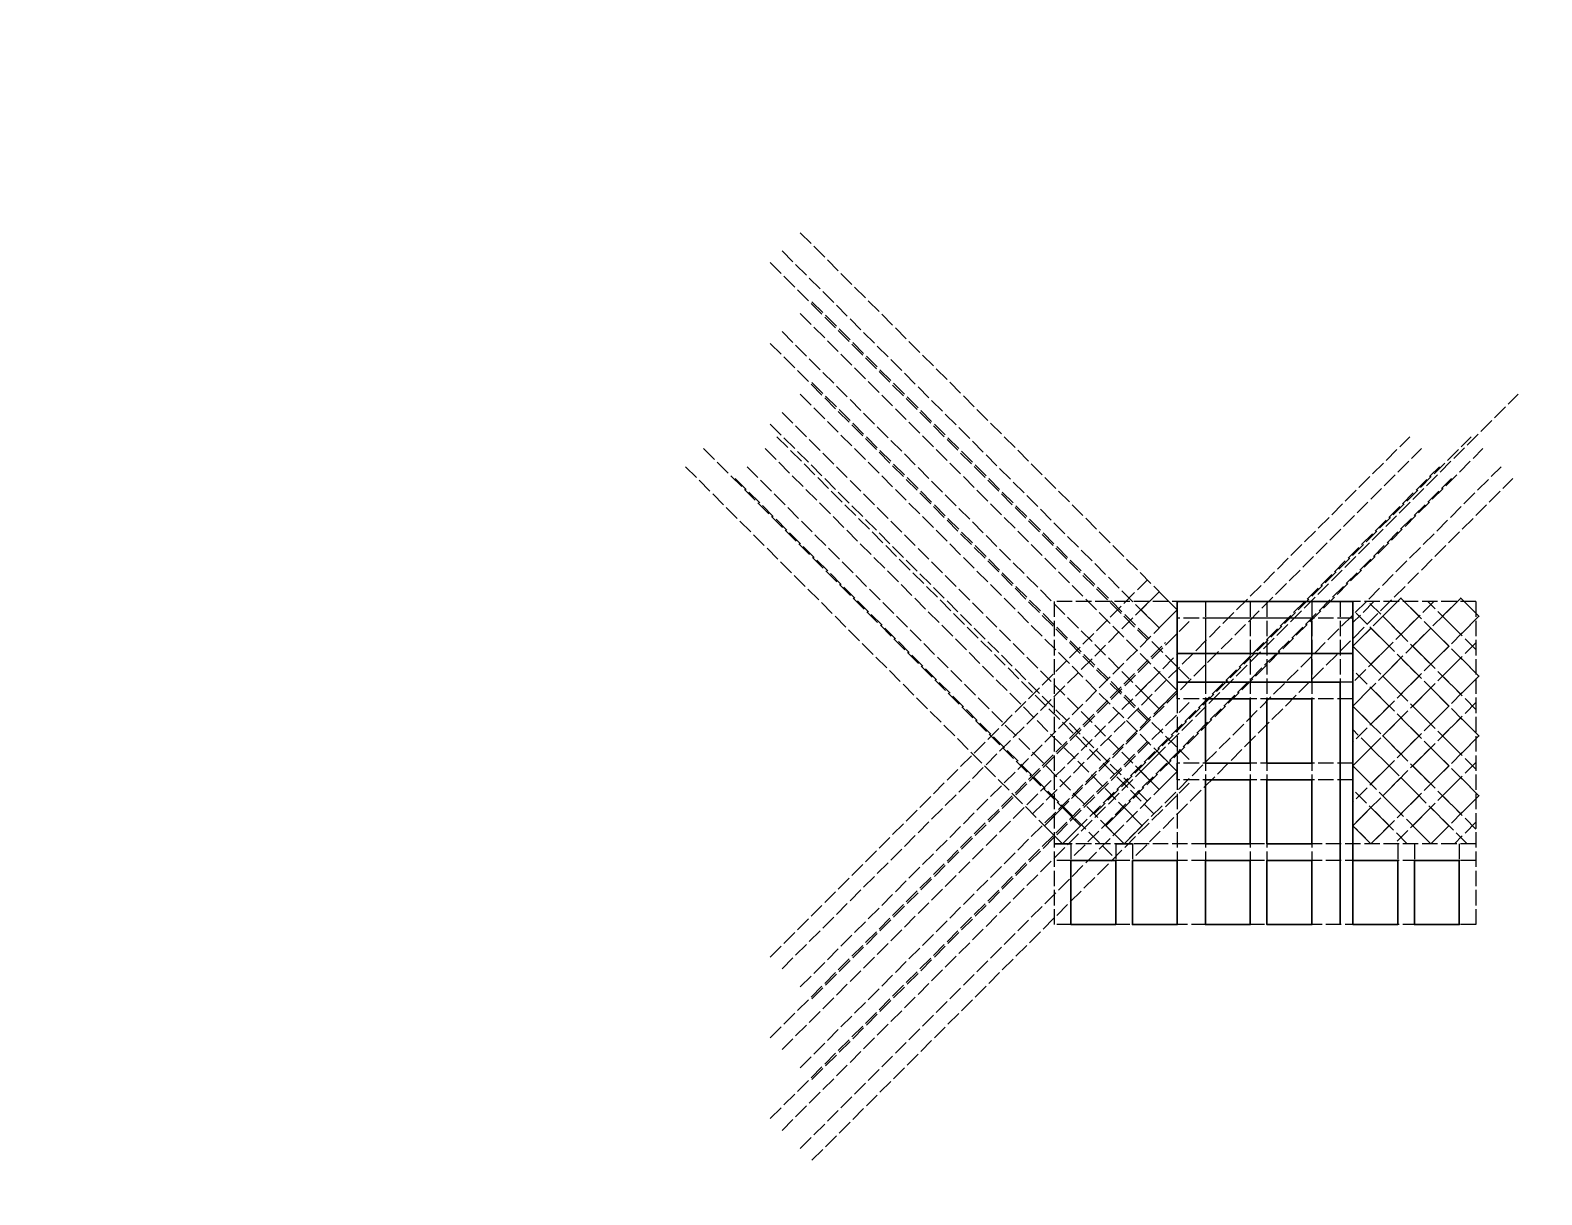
# Model space of a CAD drawing. Header units: millimetres. Extents: x -14568604 to 2614826, y -15966657 to 4339860.
# Drawn here: x -10966611 to -9787397, y -6555650 to -5647312 of the extents above; entities that cross this region are included whole.
import ezdxf

# ---------------------------------------------------------------- set-up
doc = ezdxf.new("R2010")
doc.units = ezdxf.units.MM
doc.linetypes.add('ACAD_ISO02W100', pattern=[15, 12, -3])
for name, color, linetype, lineweight in [('master plan', 7, 'Continuous', 30), ('research centra', 220, 'Continuous', 30), ('vodní plocha', 130, 'Continuous', 30)]:
    doc.layers.add(name, color=color, linetype=linetype, lineweight=lineweight)
doc.layers.add('občanská vybavenost', color=170, linetype='Continuous')
doc.layers.add('základní mřížka', color=50, linetype='ACAD_ISO02W100')

msp = doc.modelspace()

# ---------------------------------------------------------------- linework, layer by layer
at = {"layer": 'master plan', "ltscale": 1000}
for points in [[(-10085913.024, -6113542.558), (-10100055.159, -6099400.422), (-10085913.024, -6085258.286), (-10071770.888, -6099400.422), (-10085913.024, -6113542.558)], [(-10071770.888, -6105900.422), (-10071770.888, -6092900.422)], [(-9897294.229, -6118558.72), (-9911436.364, -6104416.584), (-9897294.229, -6090274.448), (-9883152.093, -6104416.584), (-9897294.229, -6118558.72)], [(-9850625.169, -6118558.732), (-9864767.305, -6104416.596), (-9850625.169, -6090274.46), (-9836483.033, -6104416.596), (-9850625.169, -6118558.732)], [(-9920628.74, -6141893.255), (-9934770.876, -6127751.12), (-9920628.74, -6113608.984), (-9906486.605, -6127751.12), (-9920628.74, -6141893.255)], [(-9873959.693, -6141893.255), (-9888101.828, -6127751.12), (-9873959.693, -6113608.984), (-9859817.557, -6127751.12), (-9873959.693, -6141893.255)], [(-10071770.888, -6133420.072), (-9934770.888, -6133420.072)], [(-9897294.217, -6165227.779), (-9911436.352, -6151085.643), (-9897294.217, -6136943.508), (-9883152.081, -6151085.643), (-9897294.217, -6165227.779)], [(-9850625.169, -6165227.779), (-9864767.305, -6151085.643), (-9850625.169, -6136943.508), (-9836483.033, -6151085.643), (-9850625.169, -6165227.779)], [(-10085913.024, -6176542.558), (-10100055.159, -6162400.422), (-10085913.024, -6148258.286), (-10071770.888, -6162400.422), (-10085913.024, -6176542.558)], [(-10071770.888, -6168900.422), (-10071770.888, -6155900.422)], [(-9920628.752, -6160278.044), (-9934770.888, -6174420.179), (-9920628.752, -6188562.315), (-9906486.617, -6174420.179), (-9920628.752, -6160278.044)], [(-9873959.705, -6188562.315), (-9888101.84, -6174420.179), (-9873959.705, -6160278.044), (-9859817.569, -6174420.179), (-9873959.705, -6188562.315)], [(-10049770.888, -6168900.422), (-10014770.888, -6168900.422), (-10014770.888, -6218900.422), (-10049770.888, -6218900.422), (-10049770.888, -6168900.422)], [(-10001770.888, -6168900.422), (-10001770.888, -6218900.422), (-9966770.888, -6218900.422), (-9966770.888, -6168900.422), (-10001770.888, -6168900.422)], [(-9897294.229, -6211896.839), (-9911436.364, -6197754.703), (-9897294.229, -6183612.567), (-9883152.093, -6197754.703), (-9897294.229, -6211896.839)], [(-9850625.169, -6211896.851), (-9864767.305, -6197754.715), (-9850625.169, -6183612.579), (-9836483.033, -6197754.715), (-9850625.169, -6211896.851)], [(-10085913.024, -6239542.558), (-10100055.159, -6225400.422), (-10085913.024, -6211258.286), (-10071770.888, -6225400.422), (-10085913.024, -6239542.558)], [(-9920628.752, -6235231.362), (-9934770.888, -6221089.227), (-9920628.752, -6206947.091), (-9906486.617, -6221089.227), (-9920628.752, -6235231.362)], [(-9873959.693, -6235231.374), (-9888101.828, -6221089.239), (-9873959.693, -6206947.103), (-9859817.557, -6221089.239), (-9873959.693, -6235231.374)], [(-10071770.888, -6231900.422), (-10071770.888, -6218900.422)], [(-10049770.875, -6231900.427), (-10014770.875, -6231900.427), (-10014770.875, -6281900.427), (-10049770.875, -6281900.427), (-10049770.875, -6231900.427)], [(-10001770.875, -6231900.427), (-10001770.875, -6281900.427), (-9966770.875, -6281900.427), (-9966770.875, -6231900.427), (-10001770.875, -6231900.427)], [(-9897294.217, -6258565.898), (-9911436.352, -6244423.763), (-9897294.217, -6230281.627), (-9883152.081, -6244423.763), (-9897294.217, -6258565.898)], [(-9850625.169, -6258565.898), (-9864767.305, -6244423.763), (-9850625.169, -6230281.627), (-9836483.033, -6244423.763), (-9850625.169, -6258565.898)], [(-10161270.888, -6281900.422), (-10175413.024, -6267758.286), (-10161270.888, -6253616.151), (-10147128.752, -6267758.286), (-10161270.888, -6281900.422)], [(-10113270.888, -6281900.422), (-10127413.024, -6267758.286), (-10113270.888, -6253616.151), (-10099128.752, -6267758.286), (-10113270.888, -6281900.422)], [(-9906486.605, -6267758.286), (-9920628.74, -6281900.422), (-9934770.888, -6267758.274), (-9920628.752, -6253616.139), (-9906486.605, -6267758.286)], [(-9873959.693, -6281900.422), (-9888101.828, -6267758.286), (-9873959.693, -6253616.151), (-9859817.557, -6267758.286), (-9873959.693, -6281900.422)], [(-10154770.888, -6281900.422), (-10167770.888, -6281900.422)], [(-10106770.888, -6281900.422), (-10119770.888, -6281900.422)], [(-10154770.888, -6294900.422), (-10119770.888, -6294900.422), (-10119770.888, -6344900.422), (-10154770.888, -6344900.422), (-10154770.888, -6294900.422)], [(-10106770.888, -6294900.422), (-10106770.888, -6344900.422), (-10071770.888, -6344900.422), (-10071770.888, -6294900.422), (-10106770.888, -6294900.422)], [(-10049770.875, -6294900.427), (-10014770.875, -6294900.427), (-10014770.875, -6344900.427), (-10049770.875, -6344900.427), (-10049770.875, -6294900.427)], [(-10001770.875, -6294900.427), (-10001770.875, -6344900.427), (-9966770.875, -6344900.427), (-9966770.875, -6294900.427), (-10001770.875, -6294900.427)], [(-9934770.888, -6294900.427), (-9899770.888, -6294900.427), (-9899770.888, -6344900.427), (-9934770.888, -6344900.427), (-9934770.888, -6294900.427)], [(-9886770.888, -6294900.427), (-9886770.888, -6344900.427), (-9851770.888, -6344900.427), (-9851770.888, -6294900.427), (-9886770.888, -6294900.427)]]:
    msp.add_lwpolyline(points, dxfattribs=at)
at = {"layer": 'občanská vybavenost', "ltscale": 1000}
msp.add_lwpolyline([(-10049770.888, -6105900.422), (-10049770.888, -6155900.422), (-9966770.888, -6155900.422), (-9966770.888, -6105900.422), (-10049770.888, -6105900.422)], dxfattribs=at)
at = {"layer": 'research centra', "ltscale": 1000}
msp.add_circle((-10917474.931, -7370112.977), 3651129.127, dxfattribs=at)
at = {"layer": 'vodní plocha', "ltscale": 1000}
for points in [[(-9934770.888, -6344900.422), (-9934770.888, -6092900.422), (-10071770.888, -6092900.422)], [(-9944770.888, -6155900.422), (-10071770.888, -6155900.422), (-10071770.888, -6092900.422)], [(-9944770.888, -6155900.422), (-9944770.888, -6344900.422)]]:
    msp.add_lwpolyline(points, dxfattribs=at)
at = {"layer": 'základní mřížka', "ltscale": 1000}
for points in [[(-10365927.333, -5805243.977), (-10071770.888, -6099400.422)], [(-10380069.469, -5819386.113), (-10085913.024, -6113542.558)], [(-10389261.857, -5828578.501), (-10095105.412, -6122734.946)], [(-10356734.945, -5859051.589), (-10062578.5, -6153208.034)], [(-10365927.333, -5868243.977), (-10071770.888, -6162400.422)], [(-10380069.469, -5882386.113), (-10085913.024, -6176542.558)], [(-10389261.857, -5891578.501), (-10095105.412, -6185734.946)], [(-10365927.333, -5931243.977), (-10071770.888, -6225400.422)], [(-10356734.945, -5922051.589), (-10062578.5, -6216208.034)], [(-10100055.159, -6225400.422), (-9805898.708, -5931243.971)], [(-10389261.857, -5954578.501), (-10095105.412, -6248734.946)], [(-10380069.469, -5945386.113), (-10085913.024, -6239542.558)], [(-10384092.809, -5964409.453), (-10089936.364, -6258565.898)], [(-10184605.412, -6258565.898), (-9890448.961, -5964409.447)], [(-10136605.412, -6258565.898), (-9842448.961, -5964409.447)], [(-10441285.197, -5973601.841), (-10147128.752, -6267758.286)], [(-10393285.197, -5973601.841), (-10099128.752, -6267758.286)], [(-10175413.024, -6267758.286), (-9881256.573, -5973601.836)], [(-10127413.024, -6267758.286), (-9833256.573, -5973601.836)], [(-10455427.333, -5987743.977), (-10161270.888, -6281900.422)], [(-10407427.333, -5987743.977), (-10113270.888, -6281900.422)], [(-10161270.888, -6281900.422), (-9867114.437, -5987743.971)], [(-10113270.888, -6281900.422), (-9819114.437, -5987743.971)], [(-10416619.721, -5996936.365), (-10122463.276, -6291092.81)], [(-10152078.5, -6291092.81), (-9857922.049, -5996936.359)], [(-10104078.5, -6291092.81), (-9809922.049, -5996936.359)], [(-10389261.863, -6370222.349), (-10095105.412, -6076065.898)], [(-10380069.474, -6379414.737), (-10085913.024, -6085258.286)], [(-9838770.888, -6092900.422), (-10167770.888, -6092900.422)], [(-10167770.888, -6092900.422), (-10167770.888, -6344900.422)], [(-10167770.888, -6092900.422), (-10167770.888, -6344900.422)], [(-10071770.888, -6092900.422), (-10071770.888, -6344900.422)], [(-10049770.888, -6092900.422), (-10049770.888, -6344900.422)], [(-10014770.888, -6092900.422), (-10014770.888, -6344900.422)], [(-10001770.888, -6092900.422), (-10001770.888, -6344900.422)], [(-9966770.888, -6092900.422), (-9966770.888, -6344900.422)], [(-9944770.888, -6092900.422), (-9944770.888, -6344900.422)], [(-9934770.888, -6092900.422), (-9934770.888, -6344900.422)], [(-9853251.131, -6092900.422), (-9934770.888, -6174420.179)], [(-9853251.131, -6092900.422), (-9934770.888, -6174420.179)], [(-9871635.907, -6092900.422), (-9934770.888, -6156035.403)], [(-9899920.178, -6092900.422), (-9934770.888, -6127751.132)], [(-9918304.955, -6092900.422), (-9934770.888, -6109366.355)], [(-9838770.888, -6177082.06), (-9922952.526, -6092900.422)], [(-9838770.888, -6148797.789), (-9894668.255, -6092900.422)], [(-9838770.888, -6130413.013), (-9876283.479, -6092900.422)], [(-9838770.888, -6102128.741), (-9847999.207, -6092900.422)], [(-9838770.888, -6102128.741), (-9847999.207, -6092900.422)], [(-9838770.888, -6092900.422), (-9838770.888, -6344900.422)], [(-9838770.888, -6092900.422), (-9838770.888, -6344900.422)], [(-10365927.339, -6393556.873), (-10071770.888, -6099400.422)], [(-9934770.888, -6105900.422), (-10071770.888, -6105900.422)], [(-9838770.888, -6195466.836), (-9934770.888, -6099466.836)], [(-9838770.888, -6195466.86), (-9934770.888, -6099466.86)], [(-9838770.888, -6106704.45), (-9934770.888, -6202704.45)], [(-10356734.951, -6402749.261), (-10062578.5, -6108592.81)], [(-10389261.863, -6433222.349), (-10080963.276, -6124923.763)], [(-9838770.888, -6125089.227), (-9934770.888, -6221089.227)], [(-9838770.888, -6223751.132), (-9934770.888, -6127751.132)], [(-10380069.474, -6442414.737), (-10071770.888, -6134116.151)], [(-9838770.888, -6242135.908), (-9934770.888, -6146135.908)], [(-9838770.888, -6153373.498), (-9934770.888, -6249373.498)], [(-10365927.339, -6456556.873), (-10071770.888, -6162400.422)], [(-9934770.888, -6155900.422), (-10071770.888, -6155900.422)], [(-10356734.951, -6465749.261), (-10062578.5, -6171592.81)], [(-9934770.888, -6168900.422), (-10071770.888, -6168900.422)], [(-9838770.888, -6171758.274), (-9934770.888, -6267758.274)], [(-9838770.888, -6171758.298), (-9934770.888, -6267758.298)], [(-9838770.888, -6270420.179), (-9934770.888, -6174420.179)], [(-10389261.863, -6496222.349), (-10095105.412, -6202065.898)], [(-9845675.422, -6281900.422), (-9934770.888, -6192804.956)], [(-9845675.422, -6281900.422), (-9934770.888, -6192804.956)], [(-9838770.888, -6200042.57), (-9920628.74, -6281900.422)], [(-10380069.474, -6505414.737), (-10085913.024, -6211258.286)], [(-10365927.339, -6519556.873), (-10071770.888, -6225400.422)], [(-9934770.888, -6218900.422), (-10071770.888, -6218900.422)], [(-9873959.693, -6281900.422), (-9934770.888, -6221089.227)], [(-9838770.888, -6218427.346), (-9902243.964, -6281900.422)], [(-10356734.951, -6528749.261), (-10062578.5, -6234592.81)], [(-9934770.888, -6231900.422), (-10071770.888, -6231900.422)], [(-9934770.888, -6231900.422), (-10071770.888, -6231900.422)], [(-9892344.469, -6281900.422), (-9934770.888, -6239474.003)], [(-9838770.888, -6246711.617), (-9873959.693, -6281900.422)], [(-9920628.74, -6281900.422), (-9934770.882, -6267758.28)], [(-9838770.888, -6265096.393), (-9855574.916, -6281900.422)], [(-9838770.888, -6265096.393), (-9855574.916, -6281900.422)], [(-9838770.888, -6281900.422), (-10167770.888, -6281900.422)], [(-10154770.888, -6281900.422), (-10154770.888, -6344900.422)], [(-10119770.888, -6281900.422), (-10119770.888, -6344900.422)], [(-10106770.888, -6281900.422), (-10106770.888, -6344900.422)], [(-9899770.888, -6281900.422), (-9899770.888, -6344900.422)], [(-9899770.888, -6281900.422), (-9899770.888, -6344900.422)], [(-9886770.888, -6281900.422), (-9886770.888, -6344900.422)], [(-9851770.888, -6281900.422), (-9851770.888, -6344900.422)], [(-9838770.888, -6294900.422), (-10167770.888, -6294900.422)], [(-9838770.888, -6294900.422), (-10167770.888, -6294900.422)], [(-9838770.888, -6344900.422), (-10167770.888, -6344900.422)]]:
    msp.add_lwpolyline(points, dxfattribs=at)

doc.saveas('drawing.dxf')
